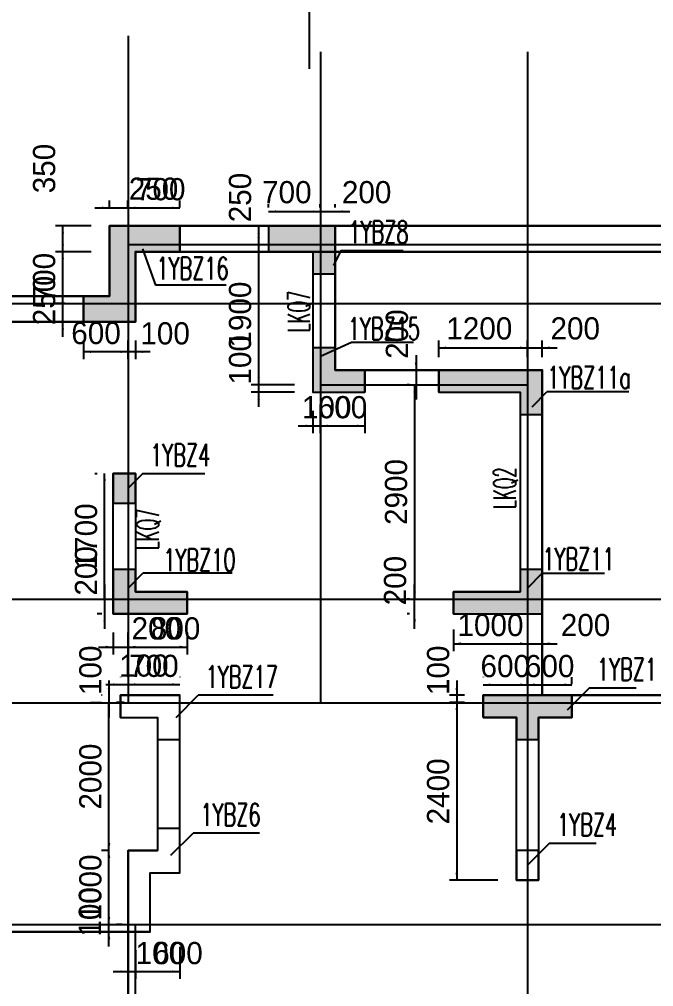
# Model space of a CAD drawing. Extents: x 387171 to 699106, y 11966 to 245688.
# Drawn here: x 606839 to 615414, y 221396 to 234482 of the extents above; entities that cross this region are included whole.
import ezdxf

# ---------------------------------------------------------------- set-up
doc = ezdxf.new("R2010")
doc.units = 0
doc.header["$LTSCALE"] = 100
doc.header["$MEASUREMENT"] = 0
for name, color, linetype in [('b边缘构件', 235, 'Continuous'), ('DOTE', 253, 'Continuous'), ('Q-TEXT', 2, 'Continuous'), ('TEXT', 7, 'Continuous'), ('THIN', 7, 'Continuous'), ('wall-主楼', 2, 'Continuous'), ('Y阴影', 254, 'Continuous'), ('小尺寸', 4, 'Continuous')]:
    doc.layers.add(name, color=color, linetype=linetype)
doc.styles.add('hztxt', font='hztxt')
doc.styles.get("Standard").update_dxf_attribs({"font": 'standard'})
doc.dimstyles.get("Standard").update_dxf_attribs({"dimtxt": 300, "dimasz": 100, "dimexe": 100, "dimexo": 250, "dimgap": 100, "dimtad": 0, "dimtoh": 1, "dimdec": 0, "dimdsep": 46, "dimcen": 0.09, "dimclrt": 7, "dimadec": 0, "dimazin": 0, "dimtfac": 1, "dimtdec": 4, "dimtofl": 0, "dimtmove": 0, "dimatfit": 3, "dimfxl": 1, "dimtolj": 1, "dimtzin": 0, "dimarcsym": 0})

# ---------------------------------------------------------------- blocks, each defined once
blk = doc.blocks.new('*D1291')
at = {"layer": '小尺寸', "color": 0, "linetype": 'ByBlock', "lineweight": -2}
for p, q in [((608058, 223238), (607951, 223238)), ((608051, 222238), (608051, 223238)), ((608227, 222238), (608151, 222238))]:
    blk.add_line(p, q, dxfattribs=at)
for points in [[(608051, 223238), (608068, 223138), (608034, 223138)], [(608051, 222238), (608034, 222338), (608068, 222338)]]:
    blk.add_solid(points, dxfattribs=at)
at = {"layer": '小尺寸', "color": 7, "linetype": 'Continuous', "lineweight": -2, "insert": (607801, 222738), "char_height": 300, "width": 690, "attachment_point": 5, "rotation": 90, "style": 'hztxt'}
blk.add_mtext('1000', dxfattribs=at)
blk = doc.blocks.new('*D855')
at = {"layer": '小尺寸', "color": 0, "linetype": 'ByBlock', "lineweight": -2}
for p, q in [((608408, 221888), (608408, 221500)), ((609008, 221934), (609008, 221500)), ((608408, 221600), (609008, 221600))]:
    blk.add_line(p, q, dxfattribs=at)
for points in [[(608408, 221600), (608508, 221616), (608508, 221583)], [(609008, 221600), (608908, 221583), (608908, 221616)]]:
    blk.add_solid(points, dxfattribs=at)
at = {"layer": '小尺寸', "color": 7, "linetype": 'Continuous', "lineweight": -2, "insert": (608984, 221848), "char_height": 300, "width": 556.67, "attachment_point": 5, "style": 'hztxt'}
blk.add_mtext('600', dxfattribs=at)
blk = doc.blocks.new('*D801')
at = {"layer": '小尺寸', "color": 0, "linetype": 'ByBlock', "lineweight": -2}
for p, q in [((608308, 225588), (608308, 225584)), ((608308, 225484), (609008, 225484)), ((609008, 225588), (609008, 225584))]:
    blk.add_line(p, q, dxfattribs=at)
for points in [[(608308, 225484), (608408, 225500), (608408, 225467)], [(609008, 225484), (608908, 225467), (608908, 225500)]]:
    blk.add_solid(points, dxfattribs=at)
at = {"layer": '小尺寸', "color": 7, "linetype": 'Continuous', "lineweight": -2, "insert": (608658, 225734), "char_height": 300, "width": 566.67, "attachment_point": 5, "style": 'hztxt'}
blk.add_mtext('700', dxfattribs=at)
blk = doc.blocks.new('*D2640')
at = {"layer": '小尺寸', "color": 0, "linetype": 'ByBlock', "lineweight": -2}
for p, q in [((608308, 230138), (608308, 229885)), ((608408, 230138), (608408, 229885)), ((608608, 229985), (608108, 229985))]:
    blk.add_line(p, q, dxfattribs=at)
for points in [[(608308, 229985), (608208, 229968), (608208, 230002)], [(608408, 229985), (608508, 230002), (608508, 229968)]]:
    blk.add_solid(points, dxfattribs=at)
at = {"layer": '小尺寸', "color": 7, "linetype": 'Continuous', "lineweight": -2, "insert": (608810, 230232), "char_height": 300, "width": 476.67, "attachment_point": 5, "style": 'hztxt'}
blk.add_mtext('100', dxfattribs=at)
blk = doc.blocks.new('*D2227')
at = {"layer": '小尺寸', "color": 0, "linetype": 'ByBlock', "lineweight": -2}
for p, q in [((607708, 230138), (607708, 229885)), ((608308, 230138), (608308, 229885)), ((608308, 229985), (607708, 229985))]:
    blk.add_line(p, q, dxfattribs=at)
for points in [[(607708, 229985), (607808, 230002), (607808, 229968)], [(608308, 229985), (608208, 229968), (608208, 230002)]]:
    blk.add_solid(points, dxfattribs=at)
at = {"layer": '小尺寸', "color": 7, "linetype": 'Continuous', "lineweight": -2, "insert": (607876, 230237), "char_height": 300, "width": 556.67, "attachment_point": 5, "style": 'hztxt'}
blk.add_mtext('600', dxfattribs=at)
blk = doc.blocks.new('*D1783')
at = {"layer": '小尺寸', "color": 0, "linetype": 'ByBlock', "lineweight": -2}
for p, q in [((607426, 230188), (607426, 230838)), ((607458, 230638), (607326, 230638)), ((607458, 230388), (607326, 230388))]:
    blk.add_line(p, q, dxfattribs=at)
for points in [[(607426, 230638), (607409, 230738), (607443, 230738)], [(607426, 230388), (607443, 230288), (607409, 230288)]]:
    blk.add_solid(points, dxfattribs=at)
at = {"layer": '小尺寸', "color": 7, "linetype": 'Continuous', "lineweight": -2, "insert": (607176, 230678), "char_height": 300, "width": 566.67, "attachment_point": 5, "rotation": 90, "style": 'hztxt'}
blk.add_mtext('250', dxfattribs=at)
blk = doc.blocks.new('*D1371')
at = {"layer": '小尺寸', "color": 0, "linetype": 'ByBlock', "lineweight": -2}
for p, q in [((607808, 231338), (607326, 231338)), ((607426, 230638), (607426, 231338)), ((607458, 230638), (607326, 230638))]:
    blk.add_line(p, q, dxfattribs=at)
for points in [[(607426, 231338), (607443, 231238), (607409, 231238)], [(607426, 230638), (607409, 230738), (607443, 230738)]]:
    blk.add_solid(points, dxfattribs=at)
at = {"layer": '小尺寸', "color": 7, "linetype": 'Continuous', "lineweight": -2, "insert": (607176, 230988), "char_height": 300, "width": 566.67, "attachment_point": 5, "rotation": 90, "style": 'hztxt'}
blk.add_mtext('700', dxfattribs=at)
blk = doc.blocks.new('*D1329')
at = {"layer": '小尺寸', "color": 0, "linetype": 'ByBlock', "lineweight": -2}
for p, q in [((608058, 231938), (608058, 232032)), ((608308, 231938), (608308, 232032)), ((607858, 231932), (608508, 231932))]:
    blk.add_line(p, q, dxfattribs=at)
for points in [[(608058, 231932), (607958, 231915), (607958, 231948)], [(608308, 231932), (608408, 231948), (608408, 231915)]]:
    blk.add_solid(points, dxfattribs=at)
at = {"layer": '小尺寸', "color": 7, "linetype": 'Continuous', "lineweight": -2, "insert": (608653, 232189), "char_height": 300, "width": 566.67, "attachment_point": 5, "style": 'hztxt'}
blk.add_mtext('250', dxfattribs=at)
blk = doc.blocks.new('*D884')
at = {"layer": '小尺寸', "color": 0, "linetype": 'ByBlock', "lineweight": -2}
for p, q in [((608308, 231938), (608308, 232032)), ((609008, 231938), (609008, 232032)), ((608308, 231932), (609008, 231932))]:
    blk.add_line(p, q, dxfattribs=at)
for points in [[(608308, 231932), (608408, 231948), (608408, 231915)], [(609008, 231932), (608908, 231915), (608908, 231948)]]:
    blk.add_solid(points, dxfattribs=at)
at = {"layer": '小尺寸', "color": 7, "linetype": 'Continuous', "lineweight": -2, "insert": (608750, 232182), "char_height": 300, "width": 566.67, "attachment_point": 5, "style": 'hztxt'}
blk.add_mtext('700', dxfattribs=at)
blk = doc.blocks.new('*D467')
at = {"layer": '小尺寸', "color": 0, "linetype": 'ByBlock', "lineweight": -2}
for p, q in [((610808, 229188), (610808, 228883)), ((610908, 229188), (610908, 228883)), ((610608, 228983), (611108, 228983))]:
    blk.add_line(p, q, dxfattribs=at)
for points in [[(610808, 228983), (610708, 228966), (610708, 228999)], [(610908, 228983), (611008, 228999), (611008, 228966)]]:
    blk.add_solid(points, dxfattribs=at)
at = {"layer": '小尺寸', "color": 7, "linetype": 'Continuous', "lineweight": -2, "insert": (610994, 229233), "char_height": 300, "width": 476.67, "attachment_point": 5, "style": 'hztxt'}
blk.add_mtext('100', dxfattribs=at)
blk = doc.blocks.new('*D56')
at = {"layer": '小尺寸', "color": 0, "linetype": 'ByBlock', "lineweight": -2}
for p, q in [((610908, 229188), (610908, 228883)), ((611508, 229188), (611508, 228883)), ((610908, 228983), (611508, 228983))]:
    blk.add_line(p, q, dxfattribs=at)
for points in [[(610908, 228983), (611008, 228999), (611008, 228966)], [(611508, 228983), (611408, 228966), (611408, 228999)]]:
    blk.add_solid(points, dxfattribs=at)
at = {"layer": '小尺寸', "color": 7, "linetype": 'Continuous', "lineweight": -2, "insert": (611208, 229233), "char_height": 300, "width": 556.67, "attachment_point": 5, "style": 'hztxt'}
blk.add_mtext('600', dxfattribs=at)
blk = doc.blocks.new('*D3006')
at = {"layer": '小尺寸', "color": 0, "linetype": 'ByBlock', "lineweight": -2}
for p, q in [((610208, 231938), (610208, 231981)), ((610208, 231881), (610908, 231881)), ((610908, 231938), (610908, 231981))]:
    blk.add_line(p, q, dxfattribs=at)
for points in [[(610208, 231881), (610308, 231898), (610308, 231865)], [(610908, 231881), (610808, 231865), (610808, 231898)]]:
    blk.add_solid(points, dxfattribs=at)
at = {"layer": '小尺寸', "color": 7, "linetype": 'Continuous', "lineweight": -2, "insert": (610455, 232142), "char_height": 300, "width": 566.67, "attachment_point": 5, "style": 'hztxt'}
blk.add_mtext('700', dxfattribs=at)
blk = doc.blocks.new('*D2601')
at = {"layer": '小尺寸', "color": 0, "linetype": 'ByBlock', "lineweight": -2}
for p, q in [((610708, 231881), (611308, 231881)), ((610908, 231938), (610908, 231981)), ((611108, 231938), (611108, 231981))]:
    blk.add_line(p, q, dxfattribs=at)
for points in [[(610908, 231881), (610808, 231865), (610808, 231898)], [(611108, 231881), (611208, 231898), (611208, 231865)]]:
    blk.add_solid(points, dxfattribs=at)
at = {"layer": '小尺寸', "color": 7, "linetype": 'Continuous', "lineweight": -2, "insert": (611534, 232142), "char_height": 300, "width": 566.67, "attachment_point": 5, "style": 'hztxt'}
blk.add_mtext('200', dxfattribs=at)
blk = doc.blocks.new('*D2177')
at = {"layer": '小尺寸', "color": 0, "linetype": 'ByBlock', "lineweight": -2}
for p, q in [((612508, 229914), (612508, 230139)), ((613708, 229914), (613708, 230139)), ((612508, 230039), (613708, 230039))]:
    blk.add_line(p, q, dxfattribs=at)
for points in [[(612508, 230039), (612608, 230055), (612608, 230022)], [(613708, 230039), (613608, 230022), (613608, 230055)]]:
    blk.add_solid(points, dxfattribs=at)
at = {"layer": '小尺寸', "color": 7, "linetype": 'Continuous', "lineweight": -2, "insert": (613057, 230299), "char_height": 300, "width": 690, "attachment_point": 5, "style": 'hztxt'}
blk.add_mtext('1200', dxfattribs=at)
blk = doc.blocks.new('*D1747')
at = {"layer": '小尺寸', "color": 0, "linetype": 'ByBlock', "lineweight": -2}
for p, q in [((613708, 229914), (613708, 230139)), ((613908, 229914), (613908, 230139)), ((613508, 230039), (614108, 230039))]:
    blk.add_line(p, q, dxfattribs=at)
for points in [[(613708, 230039), (613608, 230022), (613608, 230055)], [(613908, 230039), (614008, 230055), (614008, 230022)]]:
    blk.add_solid(points, dxfattribs=at)
at = {"layer": '小尺寸', "color": 7, "linetype": 'Continuous', "lineweight": -2, "insert": (614354, 230299), "char_height": 300, "width": 566.67, "attachment_point": 5, "style": 'hztxt'}
blk.add_mtext('200', dxfattribs=at)
blk = doc.blocks.new('*D1699')
at = {"layer": '小尺寸', "color": 0, "linetype": 'ByBlock', "lineweight": -2}
for p, q in [((612202, 229938), (612202, 229338)), ((612112, 229738), (612102, 229738)), ((612112, 229538), (612102, 229538))]:
    blk.add_line(p, q, dxfattribs=at)
for points in [[(612202, 229738), (612185, 229838), (612218, 229838)], [(612202, 229538), (612218, 229438), (612185, 229438)]]:
    blk.add_solid(points, dxfattribs=at)
at = {"layer": '小尺寸', "color": 7, "linetype": 'Continuous', "lineweight": -2, "insert": (611945, 230224), "char_height": 300, "width": 566.67, "attachment_point": 5, "rotation": 90, "style": 'hztxt'}
blk.add_mtext('200', dxfattribs=at)
blk = doc.blocks.new('*D1272')
at = {"layer": '小尺寸', "color": 0, "linetype": 'ByBlock', "lineweight": -2}
for p, q in [((612708, 226229), (612708, 225936)), ((613708, 226229), (613708, 225936)), ((612708, 226036), (613708, 226036))]:
    blk.add_line(p, q, dxfattribs=at)
for points in [[(612708, 226036), (612808, 226053), (612808, 226020)], [(613708, 226036), (613608, 226020), (613608, 226053)]]:
    blk.add_solid(points, dxfattribs=at)
at = {"layer": '小尺寸', "color": 7, "linetype": 'Continuous', "lineweight": -2, "insert": (613208, 226286), "char_height": 300, "width": 690, "attachment_point": 5, "style": 'hztxt'}
blk.add_mtext('1000', dxfattribs=at)
blk = doc.blocks.new('*D837')
at = {"layer": '小尺寸', "color": 0, "linetype": 'ByBlock', "lineweight": -2}
for p, q in [((613708, 226229), (613708, 225936)), ((613908, 226229), (613908, 225936)), ((613508, 226036), (614108, 226036))]:
    blk.add_line(p, q, dxfattribs=at)
for points in [[(613708, 226036), (613608, 226020), (613608, 226053)], [(613908, 226036), (614008, 226053), (614008, 226020)]]:
    blk.add_solid(points, dxfattribs=at)
at = {"layer": '小尺寸', "color": 7, "linetype": 'Continuous', "lineweight": -2, "insert": (614493, 226286), "char_height": 300, "width": 566.67, "attachment_point": 5, "style": 'hztxt'}
blk.add_mtext('200', dxfattribs=at)
blk = doc.blocks.new('*D420')
at = {"layer": '小尺寸', "color": 0, "linetype": 'ByBlock', "lineweight": -2}
for p, q in [((612183, 226238), (612183, 226838)), ((612112, 226638), (612083, 226638)), ((612112, 226438), (612083, 226438))]:
    blk.add_line(p, q, dxfattribs=at)
for points in [[(612183, 226638), (612166, 226738), (612200, 226738)], [(612183, 226438), (612200, 226338), (612166, 226338)]]:
    blk.add_solid(points, dxfattribs=at)
at = {"layer": '小尺寸', "color": 7, "linetype": 'Continuous', "lineweight": -2, "insert": (611920, 226889), "char_height": 300, "width": 566.67, "attachment_point": 5, "rotation": 90, "style": 'hztxt'}
blk.add_mtext('200', dxfattribs=at)
blk = doc.blocks.new('*D1127')
at = {"layer": '小尺寸', "color": 0, "linetype": 'ByBlock', "lineweight": -2}
for p, q in [((608051, 221938), (608051, 222438)), ((608227, 222238), (608151, 222238)), ((608058, 222138), (607951, 222138))]:
    blk.add_line(p, q, dxfattribs=at)
for points in [[(608051, 222238), (608034, 222338), (608068, 222338)], [(608051, 222138), (608068, 222038), (608034, 222038)]]:
    blk.add_solid(points, dxfattribs=at)
at = {"layer": '小尺寸', "color": 7, "linetype": 'Continuous', "lineweight": -2, "insert": (607794, 222408), "char_height": 300, "width": 476.67, "attachment_point": 5, "rotation": 90, "style": 'hztxt'}
blk.add_mtext('100', dxfattribs=at)
blk = doc.blocks.new('*D696')
at = {"layer": '小尺寸', "color": 0, "linetype": 'ByBlock', "lineweight": -2}
for p, q in [((608051, 223238), (608051, 225238)), ((608257, 225238), (608151, 225238)), ((608058, 223238), (607951, 223238))]:
    blk.add_line(p, q, dxfattribs=at)
for points in [[(608051, 225238), (608068, 225138), (608034, 225138)], [(608051, 223238), (608034, 223338), (608068, 223338)]]:
    blk.add_solid(points, dxfattribs=at)
at = {"layer": '小尺寸', "color": 7, "linetype": 'Continuous', "lineweight": -2, "insert": (607801, 224238), "char_height": 300, "width": 780, "attachment_point": 5, "rotation": 90, "style": 'hztxt'}
blk.add_mtext('2000', dxfattribs=at)
blk = doc.blocks.new('*D289')
at = {"layer": '小尺寸', "color": 0, "linetype": 'ByBlock', "lineweight": -2}
for p, q in [((607858, 228338), (607892, 228338)), ((607992, 226638), (607992, 228338)), ((607853, 226638), (607892, 226638))]:
    blk.add_line(p, q, dxfattribs=at)
for points in [[(607992, 228338), (608008, 228238), (607975, 228238)], [(607992, 226638), (607975, 226738), (608008, 226738)]]:
    blk.add_solid(points, dxfattribs=at)
at = {"layer": '小尺寸', "color": 7, "linetype": 'Continuous', "lineweight": -2, "insert": (607742, 227488), "char_height": 300, "width": 690, "attachment_point": 5, "rotation": 90, "style": 'hztxt'}
blk.add_mtext('1700', dxfattribs=at)
blk = doc.blocks.new('*D2871')
at = {"layer": '小尺寸', "color": 0, "linetype": 'ByBlock', "lineweight": -2}
for p, q in [((609958, 231688), (609974, 231688)), ((610074, 231688), (610074, 231438)), ((609958, 231438), (609974, 231438))]:
    blk.add_line(p, q, dxfattribs=at)
for points in [[(610074, 231688), (610091, 231588), (610058, 231588)], [(610074, 231438), (610058, 231538), (610091, 231538)]]:
    blk.add_solid(points, dxfattribs=at)
at = {"layer": '小尺寸', "color": 7, "linetype": 'Continuous', "lineweight": -2, "insert": (609824, 232071), "char_height": 300, "width": 566.67, "attachment_point": 5, "rotation": 90, "style": 'hztxt'}
blk.add_mtext('250', dxfattribs=at)
blk = doc.blocks.new('*D2823')
at = {"layer": '小尺寸', "color": 0, "linetype": 'ByBlock', "lineweight": -2}
for p, q in [((609958, 231438), (609974, 231438)), ((610074, 231438), (610074, 229538)), ((610159, 229538), (609974, 229538))]:
    blk.add_line(p, q, dxfattribs=at)
for points in [[(610074, 231438), (610091, 231338), (610058, 231338)], [(610074, 229538), (610058, 229638), (610091, 229638)]]:
    blk.add_solid(points, dxfattribs=at)
at = {"layer": '小尺寸', "color": 7, "linetype": 'Continuous', "lineweight": -2, "insert": (609824, 230488), "char_height": 300, "width": 685, "attachment_point": 5, "rotation": 90, "style": 'hztxt'}
blk.add_mtext('1900', dxfattribs=at)
blk = doc.blocks.new('*D2422')
at = {"layer": '小尺寸', "color": 0, "linetype": 'ByBlock', "lineweight": -2}
for p, q in [((610074, 229738), (610074, 229238)), ((610558, 229538), (609974, 229538)), ((610558, 229438), (609974, 229438))]:
    blk.add_line(p, q, dxfattribs=at)
for points in [[(610074, 229538), (610058, 229638), (610091, 229638)], [(610074, 229438), (610091, 229338), (610058, 229338)]]:
    blk.add_solid(points, dxfattribs=at)
at = {"layer": '小尺寸', "color": 7, "linetype": 'Continuous', "lineweight": -2, "insert": (609824, 229876), "char_height": 300, "width": 476.67, "attachment_point": 5, "rotation": 90, "style": 'hztxt'}
blk.add_mtext('100', dxfattribs=at)
blk = doc.blocks.new('*D1983')
at = {"layer": '小尺寸', "color": 0, "linetype": 'ByBlock', "lineweight": -2}
for p, q in [((608308, 221888), (608308, 221500)), ((608408, 221888), (608408, 221500)), ((608108, 221600), (608608, 221600))]:
    blk.add_line(p, q, dxfattribs=at)
for points in [[(608308, 221600), (608208, 221583), (608208, 221616)], [(608408, 221600), (608508, 221616), (608508, 221583)]]:
    blk.add_solid(points, dxfattribs=at)
at = {"layer": '小尺寸', "color": 7, "linetype": 'Continuous', "lineweight": -2, "insert": (608746, 221850), "char_height": 300, "width": 476.67, "attachment_point": 5, "style": 'hztxt'}
blk.add_mtext('100', dxfattribs=at)
blk = doc.blocks.new('*D1564')
at = {"layer": '小尺寸', "color": 0, "linetype": 'ByBlock', "lineweight": -2}
for p, q in [((608008, 225484), (608508, 225484)), ((608208, 225588), (608208, 225584)), ((608308, 225588), (608308, 225584))]:
    blk.add_line(p, q, dxfattribs=at)
for points in [[(608208, 225484), (608108, 225467), (608108, 225500)], [(608308, 225484), (608408, 225500), (608408, 225467)]]:
    blk.add_solid(points, dxfattribs=at)
at = {"layer": '小尺寸', "color": 7, "linetype": 'Continuous', "lineweight": -2, "insert": (608523, 225738), "char_height": 300, "width": 476.67, "attachment_point": 5, "style": 'hztxt'}
blk.add_mtext('100', dxfattribs=at)
blk = doc.blocks.new('*D1515')
at = {"layer": '小尺寸', "color": 0, "linetype": 'ByBlock', "lineweight": -2}
for p, q in [((608051, 225538), (608051, 225038)), ((607958, 225338), (607951, 225338)), ((607801, 225238), (607951, 225238))]:
    blk.add_line(p, q, dxfattribs=at)
for points in [[(608051, 225338), (608034, 225438), (608068, 225438)], [(608051, 225238), (608068, 225138), (608034, 225138)]]:
    blk.add_solid(points, dxfattribs=at)
at = {"layer": '小尺寸', "color": 7, "linetype": 'Continuous', "lineweight": -2, "insert": (607801, 225676), "char_height": 300, "width": 476.67, "attachment_point": 5, "rotation": 90, "style": 'hztxt'}
blk.add_mtext('100', dxfattribs=at)
blk = doc.blocks.new('*D1079')
at = {"layer": '小尺寸', "color": 0, "linetype": 'ByBlock', "lineweight": -2}
for p, q in [((613108, 225588), (613108, 225581)), ((613108, 225481), (613708, 225481)), ((613708, 225488), (613708, 225581))]:
    blk.add_line(p, q, dxfattribs=at)
for points in [[(613108, 225481), (613208, 225497), (613208, 225464)], [(613708, 225481), (613608, 225464), (613608, 225497)]]:
    blk.add_solid(points, dxfattribs=at)
at = {"layer": '小尺寸', "color": 7, "linetype": 'Continuous', "lineweight": -2, "insert": (613408, 225731), "char_height": 300, "width": 556.67, "attachment_point": 5, "style": 'hztxt'}
blk.add_mtext('600', dxfattribs=at)
blk = doc.blocks.new('*D650')
at = {"layer": '小尺寸', "color": 0, "linetype": 'ByBlock', "lineweight": -2}
for p, q in [((613708, 225488), (613708, 225581)), ((613708, 225481), (614308, 225481)), ((614308, 225488), (614308, 225581))]:
    blk.add_line(p, q, dxfattribs=at)
for points in [[(613708, 225481), (613808, 225497), (613808, 225464)], [(614308, 225481), (614208, 225464), (614208, 225497)]]:
    blk.add_solid(points, dxfattribs=at)
at = {"layer": '小尺寸', "color": 7, "linetype": 'Continuous', "lineweight": -2, "insert": (614008, 225731), "char_height": 300, "width": 556.67, "attachment_point": 5, "style": 'hztxt'}
blk.add_mtext('600', dxfattribs=at)
blk = doc.blocks.new('*D243')
at = {"layer": '小尺寸', "color": 0, "linetype": 'ByBlock', "lineweight": -2}
for p, q in [((612752, 225538), (612752, 225038)), ((612858, 225338), (612652, 225338)), ((612858, 225238), (612652, 225238))]:
    blk.add_line(p, q, dxfattribs=at)
for points in [[(612752, 225338), (612735, 225438), (612768, 225438)], [(612752, 225238), (612768, 225138), (612735, 225138)]]:
    blk.add_solid(points, dxfattribs=at)
at = {"layer": '小尺寸', "color": 7, "linetype": 'Continuous', "lineweight": -2, "insert": (612502, 225676), "char_height": 300, "width": 476.67, "attachment_point": 5, "rotation": 90, "style": 'hztxt'}
blk.add_mtext('100', dxfattribs=at)
blk = doc.blocks.new('*D199')
at = {"layer": '小尺寸', "color": 0, "linetype": 'ByBlock', "lineweight": -2}
for p, q in [((612858, 225238), (612652, 225238)), ((612752, 225238), (612752, 222838)), ((613308, 222838), (612652, 222838))]:
    blk.add_line(p, q, dxfattribs=at)
for points in [[(612752, 225238), (612768, 225138), (612735, 225138)], [(612752, 222838), (612735, 222938), (612768, 222938)]]:
    blk.add_solid(points, dxfattribs=at)
at = {"layer": '小尺寸', "color": 7, "linetype": 'Continuous', "lineweight": -2, "insert": (612502, 224038), "char_height": 300, "width": 785, "attachment_point": 5, "rotation": 90, "style": 'hztxt'}
blk.add_mtext('2400', dxfattribs=at)
blk = doc.blocks.new('*D2781')
at = {"layer": '小尺寸', "color": 0, "linetype": 'ByBlock', "lineweight": -2}
for p, q in [((612112, 229538), (612083, 229538)), ((612183, 229538), (612183, 226639)), ((612112, 226639), (612083, 226639))]:
    blk.add_line(p, q, dxfattribs=at)
for points in [[(612183, 229538), (612200, 229438), (612166, 229438)], [(612183, 226639), (612166, 226739), (612200, 226739)]]:
    blk.add_solid(points, dxfattribs=at)
at = {"layer": '小尺寸', "color": 7, "linetype": 'Continuous', "lineweight": -2, "insert": (611933, 228088), "char_height": 300, "width": 775, "attachment_point": 5, "rotation": 90, "style": 'hztxt'}
blk.add_mtext('2900', dxfattribs=at)
blk = doc.blocks.new('*D2113')
at = {"layer": '小尺寸', "color": 0, "linetype": 'ByBlock', "lineweight": -2}
for p, q in [((608108, 226188), (608108, 225891)), ((608308, 226188), (608308, 225891)), ((607908, 225991), (608508, 225991))]:
    blk.add_line(p, q, dxfattribs=at)
for points in [[(608108, 225991), (608008, 225975), (608008, 226008)], [(608308, 225991), (608408, 226008), (608408, 225975)]]:
    blk.add_solid(points, dxfattribs=at)
at = {"layer": '小尺寸', "color": 7, "linetype": 'Continuous', "lineweight": -2, "insert": (608691, 226241), "char_height": 300, "width": 566.67, "attachment_point": 5, "style": 'hztxt'}
blk.add_mtext('200', dxfattribs=at)
blk = doc.blocks.new('*D1692')
at = {"layer": '小尺寸', "color": 0, "linetype": 'ByBlock', "lineweight": -2}
for p, q in [((608308, 226188), (608308, 225891)), ((609108, 226188), (609108, 225891)), ((608308, 225991), (609108, 225991))]:
    blk.add_line(p, q, dxfattribs=at)
for points in [[(608308, 225991), (608408, 226008), (608408, 225975)], [(609108, 225991), (609008, 225975), (609008, 226008)]]:
    blk.add_solid(points, dxfattribs=at)
at = {"layer": '小尺寸', "color": 7, "linetype": 'Continuous', "lineweight": -2, "insert": (608951, 226241), "char_height": 300, "width": 566.67, "attachment_point": 5, "style": 'hztxt'}
blk.add_mtext('800', dxfattribs=at)
blk = doc.blocks.new('*D1158')
at = {"layer": '小尺寸', "color": 0, "linetype": 'ByBlock', "lineweight": -2}
for p, q in [((607808, 231688), (607326, 231688)), ((607426, 231338), (607426, 231688)), ((607808, 231338), (607326, 231338))]:
    blk.add_line(p, q, dxfattribs=at)
for points in [[(607426, 231688), (607443, 231588), (607409, 231588)], [(607426, 231338), (607409, 231438), (607443, 231438)]]:
    blk.add_solid(points, dxfattribs=at)
at = {"layer": '小尺寸', "color": 7, "linetype": 'Continuous', "lineweight": -2, "insert": (607176, 232464), "char_height": 300, "width": 566.67, "attachment_point": 5, "rotation": 90, "style": 'hztxt'}
blk.add_mtext('350', dxfattribs=at)
blk = doc.blocks.new('*D723')
at = {"layer": '小尺寸', "color": 0, "linetype": 'ByBlock', "lineweight": -2}
for p, q in [((607992, 226838), (607992, 226238)), ((607853, 226638), (607892, 226638)), ((607953, 226438), (607892, 226438))]:
    blk.add_line(p, q, dxfattribs=at)
for points in [[(607992, 226638), (607975, 226738), (608008, 226738)], [(607992, 226438), (608008, 226338), (607975, 226338)]]:
    blk.add_solid(points, dxfattribs=at)
at = {"layer": '小尺寸', "color": 7, "linetype": 'Continuous', "lineweight": -2, "insert": (607742, 227021), "char_height": 300, "width": 566.67, "attachment_point": 5, "rotation": 90, "style": 'hztxt'}
blk.add_mtext('200', dxfattribs=at)

msp = doc.modelspace()

# ---------------------------------------------------------------- hatches: boundary and pattern name
at = {"layer": 'Y阴影'}
for points in [[(607708.1, 230737.9), (607708.1, 230387.9), (608408.1, 230387.9), (608408.1, 231337.9), (609008.1, 231337.9), (609008.1, 231687.9), (608058.1, 231687.9), (608058.1, 230737.9)], [(610208.1, 231687.9), (610208.1, 231337.9), (610808.1, 231337.9), (610808.1, 231037.9), (611108.1, 231037.9), (611108.1, 231687.9)], [(610808.1, 230037.9), (610808.1, 229437.9), (611508.1, 229437.9), (611508.1, 229737.9), (611108.1, 229737.9), (611108.1, 230037.9)], [(612508.1, 229737.9), (612508.1, 229437.9), (613608.1, 229437.9), (613608.1, 229137.9), (613908.1, 229137.9), (613908.1, 229737.9)], [(608108.1, 228337.9), (608108.1, 227937.9), (608408.1, 227937.9), (608408.1, 228337.9)], [(608108.1, 227037.9), (608108.1, 226437.9), (609108.1, 226437.9), (609108.1, 226737.9), (608408.1, 226737.9), (608408.1, 227037.9)], [(612708.1, 226737.9), (612708.1, 226437.9), (613908.1, 226437.9), (613908.1, 227037.9), (613608.1, 227037.9), (613608.1, 226737.9)], [(613108.1, 225037.9), (613558.1, 225037.9), (613558.1, 224737.9), (613858.1, 224737.9), (613858.1, 225037.9), (614308.1, 225037.9), (614308.1, 225337.9), (613108.1, 225337.9)]]:
    msp.add_hatch(color=256, dxfattribs=at).paths.add_polyline_path(points, flags=0)
h = msp.add_hatch(dxfattribs=at)
h.set_pattern_fill('ANSI31', color=256, scale=25, style=0)
h.set_pattern_definition([])
h.paths.add_polyline_path([(609008.1, 225237.9), (609008.1, 225337.9), (608208.1, 225337.9), (608208.1, 225237.9)], flags=0)
h.paths.add_polyline_path([(608408.1, 225237.9), (608408.1, 225037.9), (608708.1, 225037.9), (608708.1, 224737.9), (609008.1, 224737.9), (609008.1, 225237.9)], flags=0)
h.paths.add_polyline_path([(608408.1, 225237.9), (608208.1, 225237.9), (608208.1, 225037.9), (608408.1, 225037.9)], flags=0)
h = msp.add_hatch(dxfattribs=at)
h.set_pattern_fill('ANSI31', color=256, scale=25, style=0)
h.set_pattern_definition([])
h.paths.add_polyline_path([(608708.1, 223237.9), (608408.1, 223237.9), (608408.1, 222237.9), (608608.1, 222237.9), (608608.1, 222937.9), (609008.1, 222937.9), (609008.1, 223537.9), (608708.1, 223537.9)], flags=0)
h.paths.add_polyline_path([(608408.1, 223138), (608308.1, 223138), (608308.1, 222237.9), (608408.1, 222237.9)], flags=0)
h.paths.add_polyline_path([(608408.1, 222137.9), (608608.1, 222137.9), (608608.1, 222237.9), (608408.1, 222237.9)], flags=0)
h.paths.add_polyline_path([(608408.1, 222237.9), (608308.1, 222237.9), (608308.1, 222137.9), (608408.1, 222137.9)], flags=0)
h = msp.add_hatch(dxfattribs=at)
h.set_pattern_fill('ANSI31', color=256, scale=25, style=0)
h.set_pattern_definition([])
h.paths.add_polyline_path([(613558.1, 223237.9), (613558.1, 222837.9), (613858.1, 222837.9), (613858.1, 223237.9)], flags=0)

# ---------------------------------------------------------------- linework, layer by layer
at = {"color": 6, "lineweight": 30}
for points in [[(476181.3, 232428.8), (494258.1, 233154.4), (494258.1, 231537.9), (540808.1, 231537.9), (540808.1, 232387.9), (590208.1, 232387.9), (590208.1, 232187.9), (593108.1, 232187.9), (593108.1, 230737.9), (608058.1, 230737.9), (608058.1, 231687.9), (648158.1, 231687.9), (648158.1, 230737.9), (657058.1, 230737.9), (657158.1, 196187.9), (658248.2, 196187.9), (663075.9, 83077.9), (659946, 47787.8), (654318.1, 48286.9), (653832.2, 42808.4), (496133.5, 56794.9), (482757.4, 68610.1), (476181.3, 232428.8)], [(631456.8, 231337.9), (631456.8, 231687.9), (611108.1, 231687.9), (611108.1, 231337.9), (612693.4, 231337.9), (613458.1, 231337.9), (613708.1, 231337.9), (614953, 231337.9), (618258.1, 231337.9), (618258.1, 231187.9), (618758.1, 231187.9), (618758.1, 231337.9), (623058.1, 231337.9), (623058.1, 231187.9), (623558.1, 231187.9), (623558.1, 231337.9), (631458.1, 231337.9)]]:
    msp.add_lwpolyline(points, dxfattribs=at)
at = {"color": 1, "lineweight": 30}
for points in [[(623608.1, 225337.9), (613908.1, 225337.9), (613908.1, 229737.9), (611108.1, 229737.9), (611108.1, 231687.9), (608058.1, 231687.9), (608058.1, 230737.9), (604008.1, 230737.9)], [(604008.1, 230737.9), (608058.1, 230737.9), (608058.1, 231687.9), (611108.1, 231687.9), (611108.1, 231338), (608408.1, 231337.9), (608408.1, 230387.9), (604008.1, 230388.1), (604008.1, 230737.9)], [(604008.1, 230737.9), (604008.1, 228587.9), (603408.1, 228587.9), (603408.1, 225137.9), (604008.1, 225137.9), (604008.1, 222137.9), (608308.1, 222137.9), (608308.1, 217037.9), (652208.1, 217037.9)]]:
    msp.add_lwpolyline(points, dxfattribs=at)
at = {"layer": 'b边缘构件'}
for points in [[(607708.1, 230737.9), (607708.1, 230387.9), (608408.1, 230387.9), (608408.1, 231337.9), (609008.1, 231337.9), (609008.1, 231687.9), (608058.1, 231687.9), (608058.1, 230737.9), (607708.1, 230737.9)], [(608058.1, 231687.9), (609008.1, 231687.9)], [(608058.1, 230737.9), (608058.1, 231687.9)], [(609008.1, 231687.9), (609008.1, 231337.9)], [(610208.1, 231687.9), (610208.1, 231337.9), (610808.1, 231337.9), (610808.1, 231037.9), (611108.1, 231037.9), (611108.1, 231687.9), (610208.1, 231687.9)], [(608408.1, 231337.9), (609008.1, 231337.9)], [(608408.1, 230387.9), (608408.1, 231337.9)], [(607708.1, 230737.9), (608058.1, 230737.9)], [(607708.1, 230387.9), (607708.1, 230737.9)], [(607708.1, 230387.9), (608408.1, 230387.9)], [(610808.1, 230037.9), (610808.1, 229437.9), (611508.1, 229437.9), (611508.1, 229737.9), (611108.1, 229737.9), (611108.1, 230037.9), (610808.1, 230037.9)], [(611108.1, 229737.9), (611508.1, 229737.9)], [(611508.1, 229737.9), (611508.1, 229437.9)], [(612508.1, 229737.9), (613908.1, 229737.9)], [(612508.1, 229437.9), (612508.1, 229737.9)], [(612508.1, 229737.9), (612508.1, 229437.9), (613608.1, 229437.9), (613608.1, 229137.9), (613908.1, 229137.9), (613908.1, 229737.9), (612508.1, 229737.9)], [(610808.1, 229437.9), (611508.1, 229437.9)], [(612508.1, 229437.9), (613608.1, 229437.9)], [(608108.1, 228337.9), (608408.1, 228337.9)], [(608108.1, 228337.9), (608108.1, 227937.9), (608408.1, 227937.9), (608408.1, 228337.9), (608108.1, 228337.9)], [(608108.1, 227037.9), (608108.1, 226437.9), (609108.1, 226437.9), (609108.1, 226737.9), (608408.1, 226737.9), (608408.1, 227037.9), (608108.1, 227037.9)], [(612708.1, 226737.9), (612708.1, 226437.9), (613908.1, 226437.9), (613908.1, 227037.9), (613608.1, 227037.9), (613608.1, 226737.9), (612708.1, 226737.9)], [(608408.1, 226737.9), (609108.1, 226737.9)], [(609108.1, 226737.9), (609108.1, 226437.9)], [(612708.1, 226737.9), (613608.1, 226737.9)], [(612708.1, 226437.9), (612708.1, 226737.9)], [(608108.1, 226437.9), (609108.1, 226437.9)], [(612708.1, 226437.9), (613908.1, 226437.9)], [(608208.1, 225337.9), (609008.1, 225337.9)], [(608208.1, 225037.9), (608208.1, 225337.9)], [(608208.1, 225337.9), (608208.1, 225037.9), (608708.1, 225037.9), (608708.1, 224737.9), (609008.1, 224737.9), (609008.1, 225337.9), (608208.1, 225337.9)], [(613108.1, 225037.9), (613558.1, 225037.9), (613558.1, 224737.9), (613858.1, 224737.9), (613858.1, 225037.9), (614308.1, 225037.9), (614308.1, 225337.9), (613108.1, 225337.9), (613108.1, 225037.9)], [(613858.1, 225337.9), (614308.1, 225337.9)], [(614308.1, 225337.9), (614308.1, 225037.9)], [(608208.1, 225037.9), (608708.1, 225037.9)], [(613858.1, 225037.9), (614308.1, 225037.9)], [(608308.1, 223237.9), (608308.1, 222137.9), (608608.1, 222137.9), (608608.1, 222937.9), (609008.1, 222937.9), (609008.1, 223537.9), (608708.1, 223537.9), (608708.1, 223237.9), (608308.1, 223237.9)], [(608308.1, 223237.9), (608708.1, 223237.9)], [(608308.1, 222137.9), (608308.1, 223237.9)], [(613558.1, 223237.9), (613558.1, 222837.9), (613858.1, 222837.9), (613858.1, 223237.9), (613558.1, 223237.9)], [(608608.1, 222937.9), (609008.1, 222937.9)], [(608608.1, 222137.9), (608608.1, 222937.9)], [(613858.1, 222837.9), (613558.1, 222837.9)], [(608608.1, 222137.9), (608308.1, 222137.9)]]:
    msp.add_lwpolyline(points, dxfattribs=at)
at = {"layer": 'DOTE'}
for p, q in [((610758.1, 238913.1), (610758.1, 233811.1)), ((608308.1, 234260.7), (608308.1, 225237.9)), ((610908.1, 234041.4), (610908.1, 225237.9)), ((613708.1, 234041.4), (613708.1, 216247.2)), ((608308.1, 231437.9), (664810.3, 231437.9)), ((590108.1, 230637.9), (664810.3, 230637.9)), ((610908.1, 229537.9), (613708.1, 229537.9)), ((599084.7, 226637.9), (664768.6, 226637.9)), ((599084.7, 225237.9), (664768.6, 225237.9)), ((602058.1, 222237.9), (664768.6, 222237.9)), ((608408.1, 213087.9), (608408.1, 222237.9))]:
    msp.add_line(p, q, dxfattribs=at)
at = {"layer": 'THIN', "color": 200}
for p, q in [((608501.8, 231376.2), (608681.9, 230883.9)), ((609634.7, 230883.9), (608681.9, 230883.9)), ((613771.3, 229241.8), (613971.3, 229441.8)), ((615080.3, 229441.8), (613971.3, 229441.8)), ((608308.1, 226787.9), (608508.1, 226987.9)), ((609718, 226987.9), (608508.1, 226987.9)), ((608958.1, 225037.9), (609258.1, 225337.9)), ((610268.9, 225337.9), (609258.1, 225337.9)), ((608887.5, 223172.9), (609187.5, 223472.9)), ((610086.5, 223472.9), (609187.5, 223472.9))]:
    msp.add_line(p, q, dxfattribs=at)
for points in [[(611088.8, 231154.2), (611188.8, 231354.2), (612028.8, 231354.2)], [(610908.1, 229926.6), (611327.2, 230112.8), (612167.2, 230112.8)], [(608308.1, 228137.9), (608508.1, 228337.9), (609348.1, 228337.9)], [(613708.1, 226787.9), (613908.1, 226987.9), (614748.1, 226987.9)], [(614247.7, 225139.5), (614547.7, 225439.5), (615177.7, 225439.5)], [(613708.1, 223037.9), (614008.1, 223337.9), (614638.1, 223337.9)]]:
    msp.add_lwpolyline(points, dxfattribs=at)
at = {"layer": 'wall-主楼'}
for points in [[(608058.1, 230737.9), (607708.1, 230737.9), (607708.1, 230387.9), (608408.1, 230387.9), (608408.1, 231337.9), (609008.1, 231337.9), (609008.1, 231687.9), (608058.1, 231687.9)], [(611508.1, 229437.9), (611508.1, 229737.9), (611108.1, 229737.9), (611108.1, 231687.9), (610208.1, 231687.9), (610208.1, 231337.9), (610808.1, 231337.9), (610808.1, 229437.9)], [(613908.1, 226437.9), (613908.1, 229737.9), (612508.1, 229737.9), (612508.1, 229437.9), (613608.1, 229437.9), (613608.1, 226737.9), (612708.1, 226737.9), (612708.1, 226437.9)], [(609108.1, 226437.9), (608108.1, 226437.9), (608108.1, 228337.9), (608408.1, 228337.9), (608408.1, 226737.9), (609108.1, 226737.9)], [(608608.1, 222937.9), (609008.1, 222937.9), (609008.1, 225337.9), (608208.1, 225337.9), (608208.1, 225037.9), (608708.1, 225037.9), (608708.1, 223237.9), (608308.1, 223237.9), (608308.1, 222137.9), (608608.1, 222137.9)], [(613108.1, 225037.9), (613108.1, 225337.9), (614308.1, 225337.9), (614308.1, 225037.9), (613858.1, 225037.9), (613858.1, 222837.9), (613558.1, 222837.9), (613558.1, 225037.9)]]:
    msp.add_lwpolyline(points, close=True, dxfattribs=at)

# ---------------------------------------------------------------- texts
at = {"layer": 'Q-TEXT', "color": 3, "width": 0.6}
for s, p in [('LKQ7', (610768.1, 230249.3)), ('LKQ2', (613550.6, 227860.8)), ('LKQ7', (608724.9, 227302.9))]:
    msp.add_text(s, height=300, rotation=90, dxfattribs=at).set_placement(p)
at = {"layer": 'TEXT', "color": 200, "width": 0.7}
for s, p in [('1YBZ8', (611288.8, 231454.2)), ('1YBZ16', (608692.2, 230962.7)), ('1YBZ15', (611279.9, 230148.2)), ('1YBZ11a', (613975.4, 229487)), ('1YBZ4', (608608.1, 228437.9)), ('1YBZ10', (608786, 227017.7)), ('1YBZ11', (613909.4, 227031.6)), ('1YBZ17', (609358.1, 225437.9)), ('1YBZ1', (614647.7, 225539.5)), ('1YBZ6', (609287.5, 223572.9)), ('1YBZ4', (614108.1, 223437.9))]:
    msp.add_text(s, height=300, dxfattribs=at).set_placement(p)

# ---------------------------------------------------------------- dimensions: what is measured, and where the dimension line sits
at = {"layer": '小尺寸'}
for base, p1, p2, picture, middle in [((607425.9, 231687.9), (608058.1, 231337.9), (608058.1, 231687.9), '*D1158', (607175.9, 231906)), ((610074.2, 231437.7), (610208.1, 231687.9), (610208.1, 231437.7), '*D2871', (609824.2, 231562.8)), ((610074.2, 229537.9), (610208.1, 231437.7), (610409.3, 229537.9), '*D2823', (609824.2, 230487.8)), ((607425.9, 231337.9), (607708.1, 230637.8), (608058.1, 231337.9), '*D1371', (607175.9, 230987.9)), ((607425.9, 230637.8), (607708.1, 230387.9), (607708.1, 230637.8), '*D1783', (607175.9, 230169.9)), ((612201.7, 229537.9), (612361.6, 229737.9), (612361.6, 229537.9), '*D1699', (611944.6, 229741)), ((610074.2, 229437.9), (610808.1, 229537.9), (610808.1, 229437.9), '*D2422', (609824.2, 229487.9)), ((607991.7, 228337.9), (608102.5, 226637.9), (608108.1, 228337.9), '*D289', (607741.7, 227487.9)), ((607991.7, 226437.9), (608102.5, 226637.9), (608202.5, 226437.9), '*D723', (607741.7, 226537.9)), ((612183.1, 226637.9), (612361.6, 226437.9), (612361.6, 226637.9), '*D420', (611920.3, 226405.6)), ((608051, 225237.9), (608208.1, 225337.9), (608051, 225237.9), '*D1515', (607801, 225287.9)), ((612751.5, 225237.9), (613108.1, 225337.9), (613108.1, 225237.9), '*D243', (612501.5, 225287.9)), ((608051, 225237.9), (608308.1, 223237.9), (608007.3, 225237.9), '*D696', (607801, 224237.9)), ((612751.5, 222837.9), (613108.1, 225237.9), (613558.1, 222837.9), '*D199', (612501.5, 224037.9)), ((608051, 223237.9), (607976.9, 222237.9), (608308.1, 223237.9), '*D1291', (607801, 222737.9)), ((608051, 222237.9), (608308.1, 222137.9), (607976.9, 222237.9), '*D1127', (607793.9, 222020.1))]:
    dim = msp.add_linear_dim(base=base, p1=p1, p2=p2, angle=90, dimstyle='Standard', dxfattribs=at)
    dim.commit()
    dim.dimension.update_dxf_attribs({"geometry": picture, "text_midpoint": middle})
for base, p1, p2, picture, middle in [((608308.1, 231931.7), (608058.1, 231687.9), (608308.1, 231687.9), '*D1329', (608144.9, 232189)), ((609008.1, 231931.7), (608308.1, 231687.9), (609008.1, 231687.9), '*D884', (608750.3, 232181.8)), ((610908.1, 231881.3), (610208.1, 231687.9), (610908.1, 231687.9), '*D3006', (610455.2, 232141.8)), ((611108.1, 231881.3), (610908.1, 231687.9), (611108.1, 231687.9), '*D2601', (611051.2, 232141.8)), ((613708.1, 230038.6), (612508.1, 229663.6), (613708.1, 229663.6), '*D2177', (613057.5, 230299.3)), ((613908.1, 230038.6), (613708.1, 229663.6), (613908.1, 229663.6), '*D1747', (613870.5, 230299.3)), ((607708.1, 229985.1), (608308.1, 230387.9), (607708.1, 230387.9), '*D2227', (607876.5, 230237)), ((608308.1, 229985.1), (608408.1, 230387.9), (608308.1, 230387.9), '*D2640', (608421.5, 230232.3)), ((610908.1, 228982.6), (610808.1, 229437.9), (610908.1, 229437.9), '*D467', (610606.1, 229232.6)), ((611508.1, 228982.6), (610908.1, 229437.9), (611508.1, 229437.9), '*D56', (611208.1, 229232.6)), ((608308.1, 225991.4), (608108.1, 226437.9), (608308.1, 226437.9), '*D2113', (608208.1, 226241.4)), ((609108.1, 225991.4), (608308.1, 226437.9), (609108.1, 226437.9), '*D1692', (608951.3, 226240.7)), ((613708.1, 226036.2), (612708.1, 226479.1), (613708.1, 226479.1), '*D1272', (613208.1, 226286.2)), ((613908.1, 226036.2), (613708.1, 226479.1), (613908.1, 226479.1), '*D837', (614010, 226286.2)), ((608308.1, 225483.8), (608208.1, 225337.9), (608308.1, 225337.9), '*D1564', (608134.2, 225738.4)), ((609008.1, 225483.8), (608308.1, 225337.9), (609008.1, 225337.9), '*D801', (608658.1, 225733.8)), ((613708.1, 225480.7), (613108.1, 225337.9), (613708.1, 225237.9), '*D1079', (613408.1, 225730.7)), ((614308.1, 225480.7), (613708.1, 225237.9), (614308.1, 225237.9), '*D650', (614008.1, 225730.7)), ((608408.1, 221599.7), (608308.1, 222137.9), (608408.1, 222137.9), '*D1983', (608358.1, 221849.7)), ((609008.1, 221599.7), (608408.1, 222137.9), (609008.1, 222183.7), '*D855', (608984.4, 221848.5))]:
    dim = msp.add_linear_dim(base=base, p1=p1, p2=p2, dimstyle='Standard', dxfattribs=at)
    dim.commit()
    dim.dimension.update_dxf_attribs({"geometry": picture, "text_midpoint": middle})
dim = msp.add_linear_dim(base=(612183.1, 226639), p1=(612361.6, 229537.9), p2=(612361.6, 226639), angle=90, text='2900', dimstyle='Standard', dxfattribs=at)
dim.commit()
dim.dimension.update_dxf_attribs({"geometry": '*D2781', "text_midpoint": (611933.1, 228088.5)})

doc.saveas('drawing.dxf')
